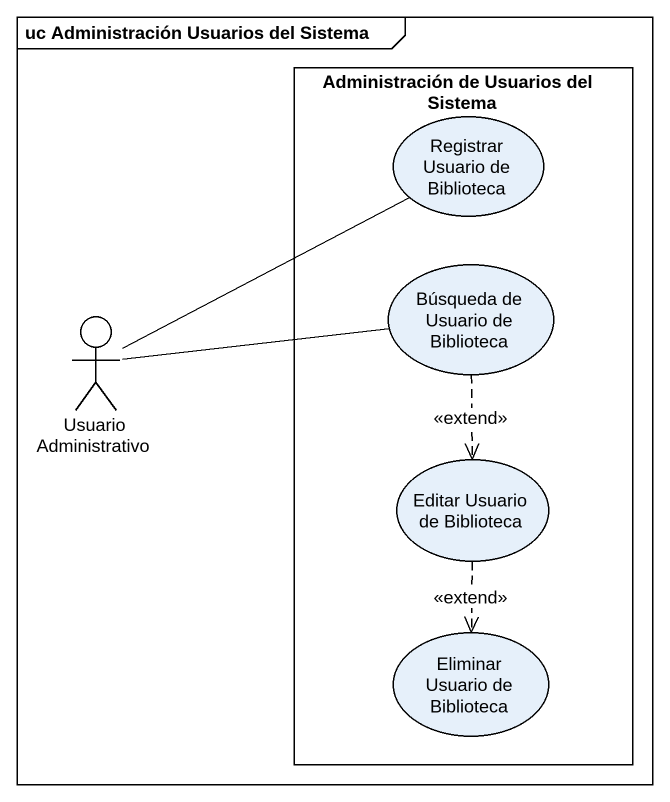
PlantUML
@startuml
mainframe uc Administración Usuarios del Sistema
rectangle "Administración de Usuarios del Sistema" as Administración_de_Usuarios {
  usecase "Registrar Usuario de Biblioteca" as Registrar_Usuario_de
  usecase "Búsqueda de Usuario de Biblioteca" as Búsqueda_de_Usuario_de
  usecase "Editar Usuario de Biblioteca" as Editar_Usuario_de_Biblioteca
  usecase "Eliminar Usuario de Biblioteca" as Eliminar_Usuario_de
}
actor "Usuario Administrativo" as Usuario_Administrativo
Búsqueda_de_Usuario_de ..> Editar_Usuario_de_Biblioteca : <<extend>>
Usuario_Administrativo -up- Registrar_Usuario_de
Usuario_Administrativo -right- Búsqueda_de_Usuario_de
Editar_Usuario_de_Biblioteca ..> Eliminar_Usuario_de : <<extend>>
@enduml
